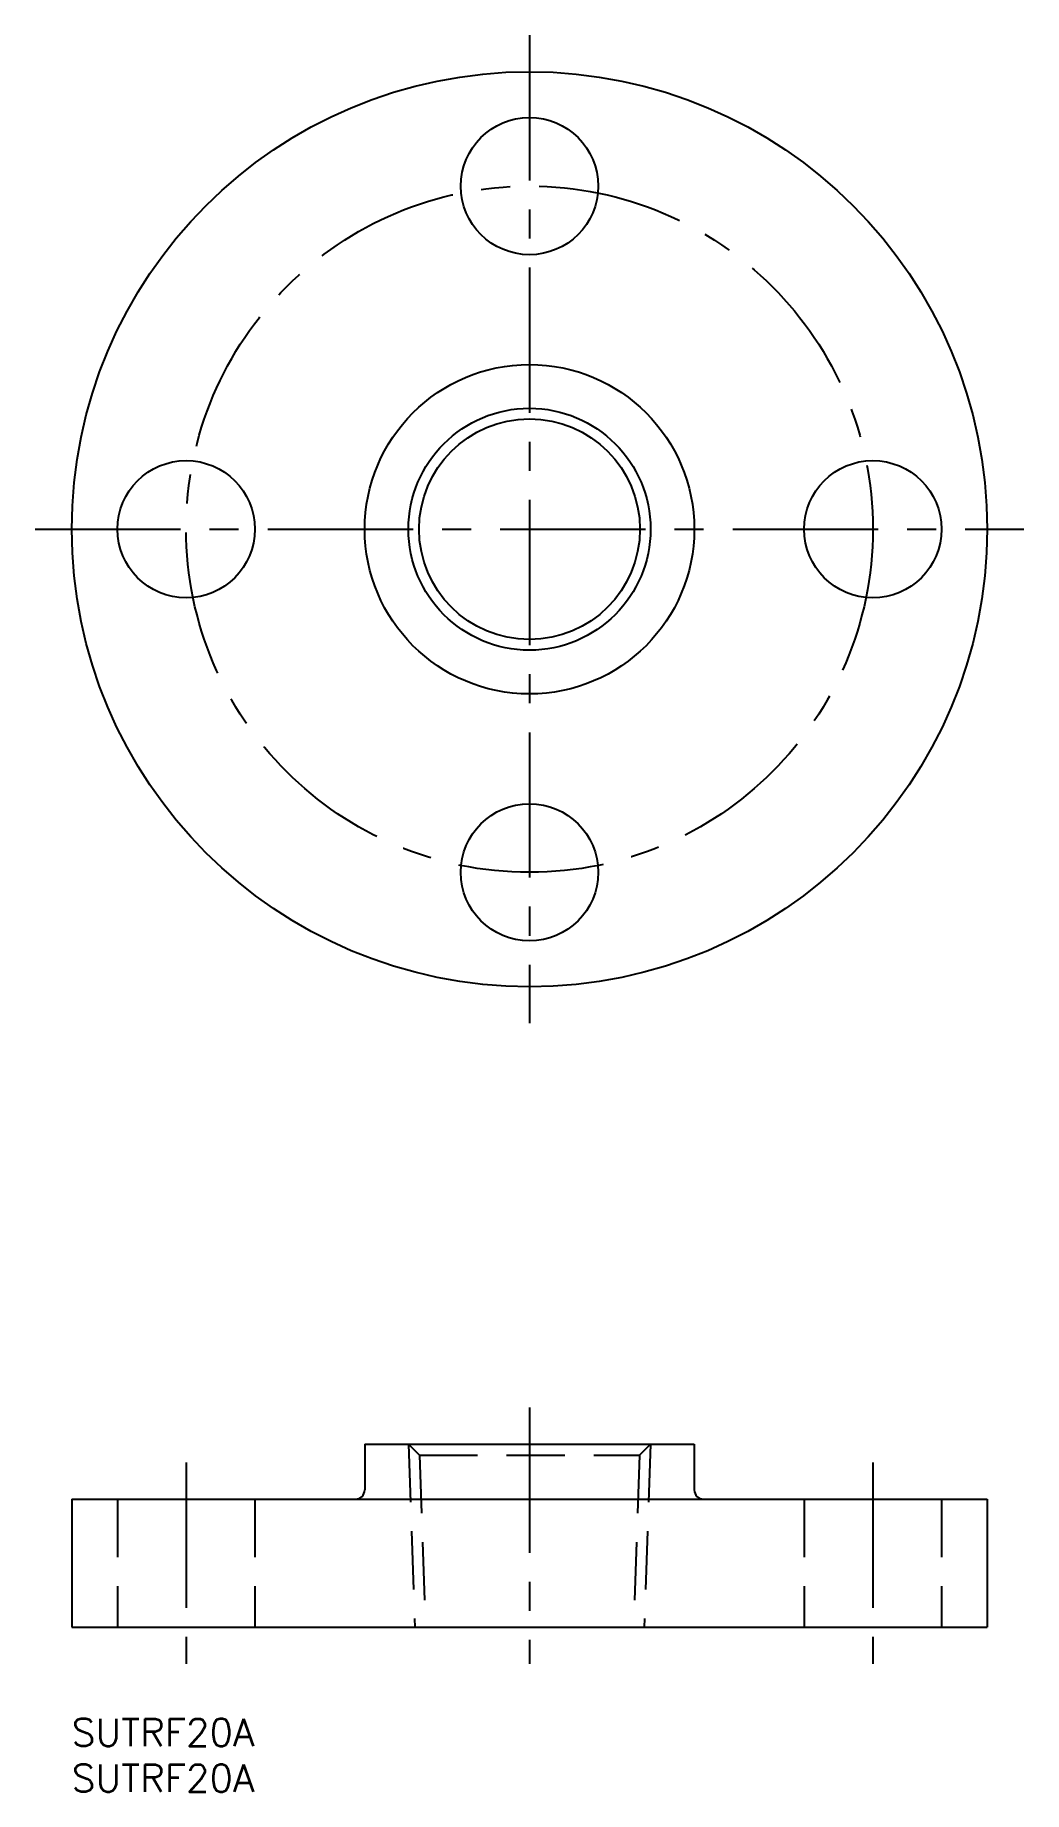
# Model space of a CAD drawing. Extents: x -4 to 104, y -8 to 184.
import ezdxf

# ---------------------------------------------------------------- set-up
doc = ezdxf.new("R2010")
doc.units = 0
doc.header["$LTSCALE"] = 0.5
doc.linetypes.add('CENTER', pattern=[50.8, 31.75, -6.35, 6.35, -6.35])
doc.linetypes.add('DASHED', pattern=[19.05, 12.7, -6.35])
for name, color, linetype in [('MSM_CENTER', 1, 'CENTER'), ('MSM_CONTINUOUS', 7, 'CONTINUOUS'), ('MSM_DASHED', 4, 'DASHED'), ('MSM_NARROW', 5, 'CONTINUOUS'), ('MSM_PART_NUMBER', 7, 'CONTINUOUS')]:
    doc.layers.add(name, color=color, linetype=linetype)
doc.styles.get("Standard").update_dxf_attribs({"font": 'txt.shx', "height": 2, "bigfont": 'bigfont.shx'})

# ---------------------------------------------------------------- blocks, each defined once
blk = doc.blocks.new('*U18')
at = {"layer": 'MSM_PART_NUMBER'}
blk.add_text('SUTRF20A', height=3, dxfattribs=at).set_placement((0, -3))
blk = doc.blocks.new('*U19')
at = {"layer": 'MSM_PART_NUMBER'}
blk.add_text('SUTRF20A', height=3, dxfattribs=at).set_placement((0, -8))

msp = doc.modelspace()

# ---------------------------------------------------------------- linework, layer by layer
at = {"layer": 'MSM_CENTER'}
for p, q in [((50, 184), (50, 76)), ((-4, 130), (104, 130)), ((50, 34), (50, 6)), ((12.5, 28), (12.5, 6)), ((87.5, 28), (87.5, 6))]:
    msp.add_line(p, q, dxfattribs=at)
msp.add_circle((50, 130), 37.5, dxfattribs=at)
at = {"layer": 'MSM_CONTINUOUS'}
for p, q in [((32, 30), (68, 30)), ((32, 30), (32, 25)), ((68, 30), (68, 25)), ((0, 24), (0, 10)), ((0, 24), (100, 24)), ((100, 24), (100, 10)), ((0, 10), (100, 10))]:
    msp.add_line(p, q, dxfattribs=at)
for centre, radius in [((50, 130), 50), ((50, 167.5), 7.5), ((50, 130), 18), ((50, 130), 12.06), ((12.5, 130), 7.5), ((87.5, 130), 7.5), ((50, 92.5), 7.5)]:
    msp.add_circle(centre, radius, dxfattribs=at)
for centre, start, end in [((31, 25), 270, 0), ((69, 25), 180, 270)]:
    msp.add_arc(centre, 1, start, end, dxfattribs=at)
at = {"layer": 'MSM_DASHED'}
for p, q in [((36.78, 30), (37.48, 10)), ((37.98, 28.8), (36.78, 30)), ((62.02, 28.8), (63.22, 30)), ((63.22, 30), (62.52, 10)), ((37.98, 28.8), (62.02, 28.8)), ((37.98, 28.8), (38.64, 10)), ((62.02, 28.8), (61.36, 10)), ((5, 24), (5, 10)), ((20, 24), (20, 10)), ((80, 24), (80, 10)), ((95, 24), (95, 10))]:
    msp.add_line(p, q, dxfattribs=at)
at = {"layer": 'MSM_NARROW'}
msp.add_circle((50, 130), 13.22, dxfattribs=at)

# ---------------------------------------------------------------- block references
at = {"layer": 'MSM_CONTINUOUS'}
for name in ['*U18', '*U19']:
    msp.add_blockref(name, (0, 0), dxfattribs=at)

doc.saveas('drawing.dxf')
